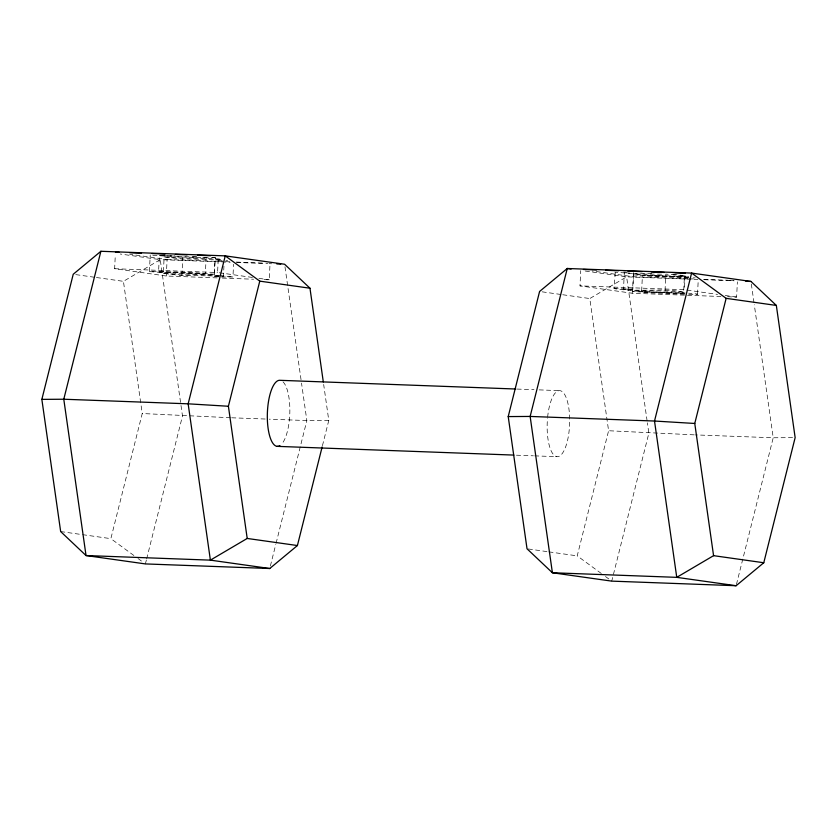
<?xml version="1.0" encoding="UTF-8"?>
<svg xmlns="http://www.w3.org/2000/svg" width="837" height="837" viewBox="0 0 837 837"><rect width="100%" height="100%" fill="white"/><g stroke="black" fill="none" stroke-linecap="round" stroke-linejoin="round"><path stroke-width="0.63" stroke-dasharray="4.18 3.14" d="M217.128 277.884L166.301 276.011L114.638 268.719L115.318 254.751M149.415 271.46L150.221 254.961M206.153 257.315L205.347 273.825L158.57 271.868L159.375 255.369L174.891 255.703M219.932 275.98L180.687 275.467L163.341 273.364L164.146 256.854C183.554 258.769 203.046 257.796 222.548 259.167M166.301 276.011L167.107 259.501L129.651 254.218M218.698 275.478L197.856 274.651L181.932 274.996L182.738 258.487M219.095 276.88L214.105 276.451L214.91 259.941L221.91 260.014M214.69 274.306L194.561 272.653L151.476 271.209A20.465 0.68 2.8 0 0 150.629 271.701L179.275 273.542L214.178 274.484L215.496 257.796L212.295 257.304M252.45 277.445L217.578 272.517L218.321 257.283M222.59 276.513L223.448 276.377L223.699 271.303M223.751 270.037L223.939 266.229M221.345 276.974L232.948 276.974L233.565 264.272M264.032 279.621L269.242 279.809L270.048 263.299M720.96 296.507L632.197 293.232L579.989 285.867L580.732 270.633M672.906 274.076L684.436 275.729L683.63 292.239C660.529 289.78 637.062 292.123 614.013 288.629L615.341 272.004M683.63 292.239L683.118 292.134C663.448 287.823 643.318 291.914 623.513 289.215L624.318 272.716L626.662 272.569M632.197 293.232L633.588 274.609L688.307 276.608M623.596 289.131L632.856 289.152L633.672 272.642M684.739 293.756L641.613 291.778L642.418 275.268L688.642 277.068M665.028 290.606L665.833 274.097L684.436 275.729M685.105 275.76L684.425 289.728L579.989 285.867M697.545 294.132L698.225 280.165M727.489 296.748L736.623 297.083L737.366 281.849M133.878 555.496L110.861 538.651L142.238 413.53L123.426 281.337L160.244 259.648L230.196 262.232M145.387 563.918L146.339 560.12M146.653 558.865L182.487 415.968L160.244 259.648L120.246 254.009M270.382 565.979L275.771 544.479M276.095 543.223L306.855 420.561L301.519 383.095M322.444 445.692L328.784 420.415L323.668 384.476M601.29 573.471L577.227 555.862L608.604 430.741L589.792 298.547L626.61 276.859L697.859 279.495M736.434 584.456L773.221 437.772L754.283 304.71M215.496 257.796L180.081 257.032L151.434 255.201A20.465 0.68 2.8 0 1 150.514 254.793M641.613 291.778L685.053 293.316M614.013 288.629L632.856 289.152M163.341 273.364L181.932 274.996M214.105 276.451L218.185 276.461M158.57 271.868L205.347 273.825M651.866 273.553L639.96 273.73L624.318 272.716M661.638 274.149L638.076 274.086L614.818 272.119M205.871 257.388L202.784 257.388M328.784 420.415L306.855 420.561L269.284 419.17M792.566 437.646L773.221 437.772L695.495 434.905M693.099 277.884L695.233 277.884M688.129 277.277L642.418 275.268M688.746 294.331L695.484 294.394A20.465 0.68 2.8 0 0 696.332 293.892L688.663 293.191M225.875 260.589L227.685 260.631M688.485 277.8L648.832 276.21L633.075 274.787M623.607 272.025L626.432 272.119M684.478 294.226L648.026 292.709L632.27 291.297L685.158 292.96M196.318 257.21L159.375 255.369M167.107 259.501L229.662 261.814M236.17 262.054L264.837 263.111M687.826 278.752L633.002 276.723L592.251 270.979M689.133 278.794L695.662 279.035M703.488 279.328L728.295 280.238M729.602 280.29L734.823 280.479M236.672 262.473L267.767 263.613M269.064 263.665L271.648 263.76M704.336 279.725L734.133 280.834M114.638 268.719L217.578 272.517M222.339 278.072L253.611 279.234M517.078 389.069L533.996 389.686M539.195 389.885L560.026 390.649M230.426 417.736L142.238 413.53M231.713 417.789L267.986 419.128M694.197 434.853L608.604 430.741M516.45 455.192L533.368 455.809M534.676 455.862L556.793 456.678M222.15 260.474L214.91 259.941M192.51 256.384L197.208 256.603M219.775 275.54L232.948 276.974M220.748 259.47L181.493 258.957L164.146 256.854M221.638 276.126L223.448 276.377M585.314 271.042L626.61 276.859L647.2 421.555M686.968 290.083L717.529 294.394M725.166 295.471L736.623 297.083M542.167 291.831L561.47 294.551M562.757 294.739L589.792 298.547M258.915 278.355L269.242 279.809M75.801 274.62L95.115 277.34M96.401 277.518L123.426 281.337M528.314 548.967L547.618 551.688M548.905 551.865L577.227 555.862M60.662 531.568L81.252 534.477M82.539 534.655L110.861 538.651M605.475 576.536L611.753 581.129L648.853 433.179L647.388 422.842M138.063 558.561L142.248 561.617M751.344 284.036L754.095 303.412M284.978 266.825L301.341 381.798M547.618 417.182A33.072 11.216 -87.9 0 1 566.523 398.569A33.072 11.216 -87.9 0 1 561.261 454.7A33.072 11.216 -87.9 0 1 547.503 418.406M283.032 381.85A33.072 11.216 -87.9 0 1 289.822 412.746A33.072 11.216 -87.9 0 1 281.368 444.437"/><path stroke-width="1.26" d="M322.13 446.958L297.407 545.536L269.744 568.511L145.387 563.918L86.033 555.548L60.662 531.568L41.85 399.375L73.227 274.254L100.89 251.278L225.247 255.871L284.601 264.241L309.972 288.221L323.302 381.913M100.89 251.278L63.779 399.228L86.033 555.548L210.39 560.141L269.744 568.511M247.208 538.453L228.396 406.259L259.773 281.138L225.247 255.871L188.147 403.821L210.39 560.141L247.208 538.453L297.407 545.536M508.216 416.585L539.593 291.464L567.256 268.489L691.613 273.082L750.967 281.452L776.338 305.432L795.15 437.625L763.773 562.746L736.11 585.722L611.753 581.129L552.399 572.759L527.028 548.779L508.216 416.585L530.145 416.439L654.513 421.032L694.762 423.47L713.574 555.663L676.756 577.352L552.399 572.759L530.145 416.439L567.256 268.489L571.127 269.033M694.762 423.47L726.139 298.349L691.613 273.082L654.513 421.032L676.756 577.352L736.11 585.722M41.85 399.375L63.779 399.228L188.147 403.821L228.396 406.259M115.443 252.219L119.346 252.355M129.777 252.743L141.505 253.182M151.926 253.559L164.962 254.04M175.383 254.427L187.111 254.856M197.532 255.243L210.568 255.724M583.41 269.462L596.457 269.943M605.601 270.278L618.648 270.759M627.792 271.094L642.146 271.627M651.291 271.962L664.337 272.443M674.779 272.831L685.231 273.218M276.838 263.948L280.719 264.094M745.788 281.263L750.967 281.452M515.77 389.017L280.207 380.322A33.072 11.216 -87.9 0 0 267.317 416.083A33.072 11.216 -87.9 0 0 279.924 445.629M276.974 446.351L513.845 455.087M726.139 298.349L776.338 305.432M259.773 281.138L309.972 288.221M713.574 555.663L763.773 562.746"/></g></svg>
